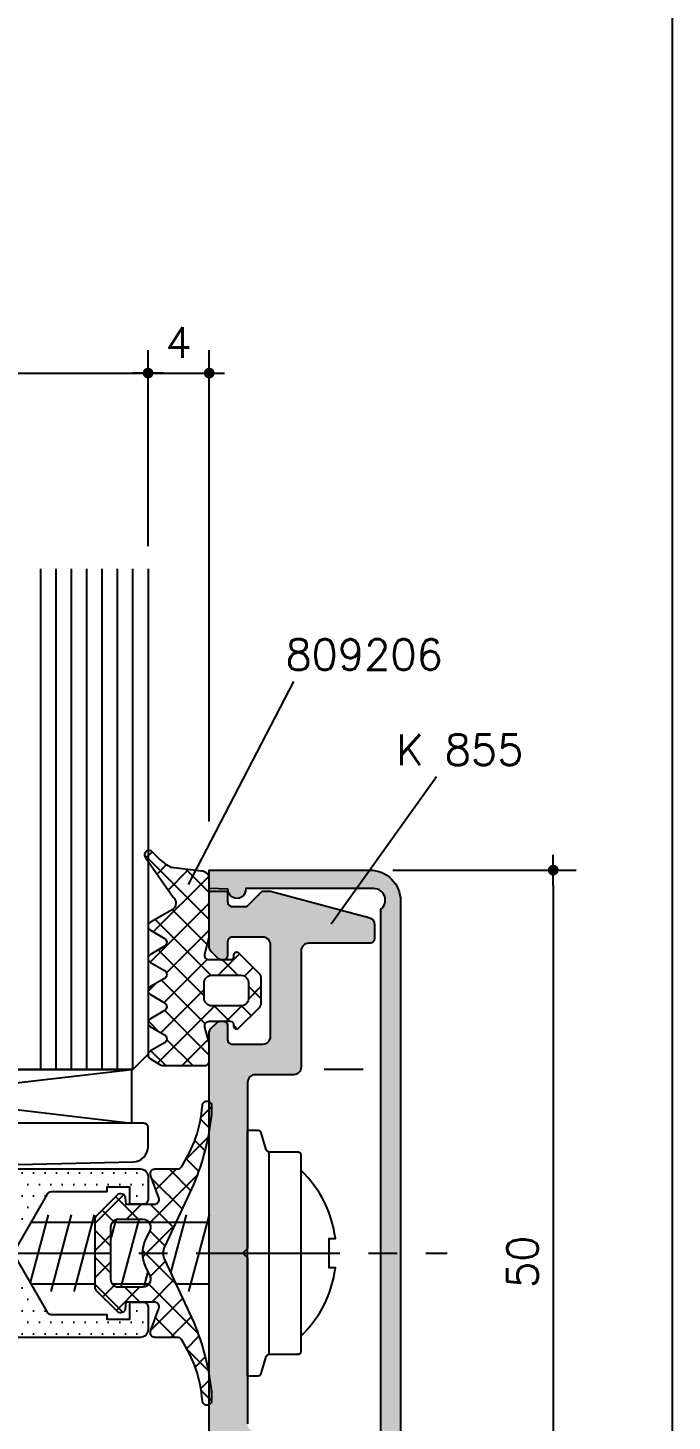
# Model space of a CAD drawing. Extents: x 0 to 4131, y -1600 to 527.
# Drawn here: x 627.9 to 670, y -262.5 to -171.5 of the extents above; entities that cross this region are included whole.
import ezdxf

# ---------------------------------------------------------------- set-up
doc = ezdxf.new("R2010")
doc.units = 0
doc.header["$LTSCALE"] = 7.5
doc.header["$MEASUREMENT"] = 0
doc.linetypes.add('CENTER', pattern=[2, 1.25, -0.25, 0.25, -0.25])
doc.layers.get('0').update_dxf_attribs({"linetype": 'CONTINUOUS'})
doc.layers.get('DEFPOINTS').update_dxf_attribs({"linetype": 'CONTINUOUS'})
for name, color, linetype in [('ASSI', 1, 'CENTER'), ('FILL', 8, 'CONTINUOUS'), ('FINE', 7, 'CONTINUOUS'), ('GOMMA', 3, 'CONTINUOUS'), ('GROSSA', 4, 'CONTINUOUS'), ('MARCHIO', 7, 'CONTINUOUS'), ('QUOTE', 254, 'CONTINUOUS'), ('TRATTEGGI', 140, 'CONTINUOUS'), ('VETRO', 6, 'CONTINUOUS'), ('VITERIA', 40, 'CONTINUOUS')]:
    doc.layers.add(name, color=color, linetype=linetype)
doc.styles.get("Standard").update_dxf_attribs({"font": 'romans.shx'})
doc.dimstyles.new('SCALA_1-1$0', dxfattribs={"dimtxt": 2, "dimasz": 1, "dimexe": 1.5, "dimexo": 1.5, "dimgap": 1, "dimtad": 3, "dimdsep": 46, "dimtxsty": 'Standard', "dimblk1": 'PUNTO', "dimblk2": 'PUNTO', "dimsah": 1, "dimcen": 0.09, "dimclrt": 2, "dimadec": 0, "dimazin": 0, "dimtfac": 0.7, "dimtmove": 0, "dimatfit": 3, "dimldrblk": 'PUNTO', "dimfxl": 1, "dimtolj": 2, "dimarcsym": 0})

# ---------------------------------------------------------------- blocks, each defined once
blk = doc.blocks.new('PUNTO')
blk.add_line((-1, 0), (1, 0))
at = {"const_width": 0.35}
blk.add_lwpolyline([(-0.1750000000000114, 0, 1), (0.1750000000000114, 0, 1)], format="xyb", close=True, dxfattribs=at)
blk = doc.blocks.new('*D170')
at = {"layer": 'DEFPOINTS', "color": 0, "transparency": 16777216}
for p in [(650.2602330264973, -226.4902678621833), (650.2612517432276, -276.5069217097529), (662.2325691271474, -276.5069217097529)]:
    blk.add_point(p, dxfattribs=at)
at = {"layer": 'QUOTE', "color": 0, "lineweight": -2, "transparency": 16777216}
for p, q in [((651.7602330264973, -226.4902678621833), (663.7325691271473, -226.4902678621833)), ((662.2325691271473, -227.4902678621833), (662.2325691271474, -275.5069217097529)), ((651.7612517432276, -276.5069217097529), (663.7325691271474, -276.5069217097529))]:
    blk.add_line(p, q, dxfattribs=at)
for p, rotation in [((662.2325691271473, -226.4902678621833), 90), ((662.2325691271474, -276.5069217097529), 270)]:
    blk.add_blockref('PUNTO', p, dxfattribs=dict(at, rotation=rotation))
at = {"layer": 'QUOTE', "color": 2, "transparency": 16777216, "insert": (660.2325691271471, -252.0566367977797), "char_height": 2, "attachment_point": 5, "rotation": 90}
blk.add_mtext('\\A2;50', dxfattribs=at)
blk = doc.blocks.new('*D171')
at = {"layer": 'DEFPOINTS', "color": 0, "transparency": 16777216}
for p in [(635.7631262821335, -194.0393257449249), (603.7631262821335, -206.8293148960066), (635.7631262821335, -206.8293148960066)]:
    blk.add_point(p, dxfattribs=at)
at = {"layer": 'QUOTE', "color": 0, "lineweight": -2, "transparency": 16777216}
for p, q in [((603.7631262821335, -205.3293148960066), (603.7631262821335, -192.5393257449249)), ((635.7631262821335, -205.3293148960066), (635.7631262821335, -192.5393257449249)), ((604.7631262821335, -194.0393257449249), (634.7631262821335, -194.0393257449249))]:
    blk.add_line(p, q, dxfattribs=at)
at = {"layer": 'QUOTE', "color": 0, "lineweight": -2, "transparency": 16777216, "rotation": 180}
blk.add_blockref('PUNTO', (603.7631262821335, -194.0393257449249), dxfattribs=at)
at = {"layer": 'QUOTE', "color": 0, "lineweight": -2, "transparency": 16777216}
blk.add_blockref('PUNTO', (635.7631262821335, -194.0393257449249), dxfattribs=at)
at = {"layer": 'QUOTE', "color": 2, "transparency": 16777216, "insert": (619.7631262821335, -192.0393257449249), "char_height": 2, "attachment_point": 5}
blk.add_mtext('\\A2;32', dxfattribs=at)
blk = doc.blocks.new('*D172')
at = {"layer": 'DEFPOINTS', "color": 0, "transparency": 16777216}
for p in [(639.7632348548981, -194.0393257449249), (635.7631262821335, -206.8293148960066), (639.7632348548981, -224.8123401041913)]:
    blk.add_point(p, dxfattribs=at)
at = {"layer": 'QUOTE', "color": 0, "lineweight": -2, "transparency": 16777216}
for p, q in [((635.7631262821335, -205.3293148960066), (635.7631262821335, -192.5393257449249)), ((639.7632348548981, -223.3123401041913), (639.7632348548981, -192.5393257449249)), ((636.7631262821335, -194.0393257449249), (638.7632348548981, -194.0393257449249))]:
    blk.add_line(p, q, dxfattribs=at)
at = {"layer": 'QUOTE', "color": 0, "lineweight": -2, "transparency": 16777216, "rotation": 180}
blk.add_blockref('PUNTO', (635.7631262821335, -194.0393257449249), dxfattribs=at)
at = {"layer": 'QUOTE', "color": 0, "lineweight": -2, "transparency": 16777216}
blk.add_blockref('PUNTO', (639.7632348548981, -194.0393257449249), dxfattribs=at)
at = {"layer": 'QUOTE', "color": 2, "transparency": 16777216, "insert": (637.7631805685157, -192.0393257449249), "char_height": 2, "attachment_point": 5}
blk.add_mtext('\\A2;4', dxfattribs=at)

msp = doc.modelspace()

# ---------------------------------------------------------------- hatches: boundary and pattern name
at = {"layer": 'FILL'}
h = msp.add_hatch(dxfattribs=at)
h.set_pattern_fill('ANSI37', color=137, scale=10, angle=90, style=0)
h.set_pattern_definition([(135, (513.7086534123027, -374.1378412796795), (-0.8838834764831844, -0.8838834764831843), []), (225, (513.7086534123027, -374.1378412796795), (0.8838834764831843, -0.8838834764831844), [])])
edge = h.paths.add_edge_path(flags=16)
edge.add_line((641.8316496180021, -235.3547774467812), (639.9300459061653, -235.3547774467807))
edge.add_arc((639.9300459061657, -234.8547774467809), 0.4999999999998295, 179.9999999999804, 269.99999999996743, ccw=False)
edge.add_line((639.4300459061658, -234.8547774467807), (639.4300459061653, -233.8547774467812))
edge.add_arc((639.9300459061653, -233.8547774467812), 0.5, 90, 180, ccw=False)
edge.add_line((639.9300459061653, -233.3547774467812), (641.8316496180021, -233.3547774467812))
edge.add_arc((641.831649618002, -233.8547774467811), 0.4999999999999289, -5.19166734161098, 89.99999999998698, ccw=False)
edge.add_line((642.3295984024974, -233.9000213195096), (642.3295984024978, -234.8095335740528))
edge.add_arc((641.8316496180023, -234.8547774467811), 0.5000000000000533, -90.0000000000228, 5.1916673415948935, ccw=False)
edge = h.paths.add_edge_path()
edge.add_line((639.7631262846778, -238.9547774467811), (639.7631262846778, -237.9033841876045))
edge.add_arc((638.9632039854469, -237.9032121967415), 0.7999223177208734, 359.9876808654765, 369.1696125971992)
edge.add_line((639.7529040325642, -237.775738474074), (639.4733485367908, -236.7324231603116))
edge.add_arc((639.7631262846776, -236.6547774467812), 0.2999999999999781, 89.99999999995657, 194.999999999945, ccw=False)
edge.add_line((639.7631262846778, -236.3547774467812), (641.1407141309717, -236.3547774467816))
edge.add_arc((641.1407141309713, -236.5547774467819), 0.200000000000216, 4.999999999925478, 89.99999999989421, ccw=False)
edge.add_line((641.3399530705899, -236.5373462982326), (641.3517519927234, -236.6722085953316))
edge.add_arc((641.5509909323418, -236.654777446782), 0.200000000000055, 185.0000000000238, 315.0000000000029)
edge.add_line((641.6924122885791, -236.7961988030193), (643.0166796752708, -235.4719314163272))
edge.add_arc((642.6631262846774, -235.118378025734), 0.5000000000000342, 315.0000000000103, 360.0000000000114)
edge.add_line((643.1631262846774, -235.1183780257339), (643.1631262846774, -233.5911768678285))
edge.add_arc((642.6631262846774, -233.5911768678284), 0.5000000000000568, 359.9999999999886, 404.9999999999873)
edge.add_line((643.0166796752708, -233.2376234772351), (641.6924122885791, -231.913356090543))
edge.add_arc((641.5509909323418, -232.0547774467803), 0.2000000000000398, 44.99999999999712, 174.9999999999762)
edge.add_line((641.3517519927234, -232.0373462982307), (641.3399530705899, -232.1722085953298))
edge.add_arc((641.1407141309713, -232.1547774467805), 0.2000000000002247, 270.00000000010584, 355.0000000000745, ccw=False)
edge.add_line((641.1407141309717, -232.3547774467807), (639.7631262846778, -232.3547774467812))
edge.add_arc((639.7631262846778, -232.054777446781), 0.3000000000001819, 165.0000000000148, 270.00000000001626, ccw=False)
edge.add_line((639.4733485367908, -231.9771317332503), (639.7631262846778, -230.8956664552344))
edge.add_line((639.7631262846778, -230.8956664552344), (639.7631262846778, -227.054777446781))
edge.add_arc((639.2631262846778, -227.054777446781), 0.5, 0, 90)
edge.add_line((639.2631262846778, -226.554777446781), (637.2825297238048, -226.3184756453989))
edge.add_arc((638.7249143471371, -223.5301426846837), 3.139311087075689, 225.3847465420472, 242.6477989781011, ccw=False)
edge.add_line((636.5200424804032, -225.7648270366049), (635.9622883221007, -225.2293324128073))
edge.add_arc((635.8355028435785, -225.5012247489183), 0.3000000000000118, 65.00000000000134, 230.0000000000041)
edge.add_line((635.6426665606725, -225.7310380818541), (637.4021702217722, -228.2570803379827))
edge.add_arc((637.082512183224, -228.641552363482), 0.4999999999999586, -60.0000001216913, 50.259160023022616, ccw=False)
edge.add_line((637.3325121823043, -229.0745650659051), (635.9131262823187, -229.8940478933265))
edge.add_arc((636.0631262812432, -230.1538555150827), 0.2999999999999545, 119.9999997628107, 239.9999998718458)
edge.add_line((635.913126280662, -230.4136631358825), (636.8321788440824, -230.9442783790301))
edge.add_arc((636.6821788436519, -231.204085999917), 0.3000000000001254, -60.00000023720821, 59.999999905060406, ccw=False)
edge.add_line((636.8321788425762, -231.4638936216735), (635.9131262835779, -231.9945088550331))
edge.add_arc((636.0631262821338, -232.2543164770023), 0.3000000000000898, 119.9999996815202, 239.9999999051014)
edge.add_line((635.9131262817034, -232.5141240978893), (636.8321788435608, -233.0447393460728))
edge.add_arc((636.6821788435609, -233.304546967208), 0.2999999999998809, -59.999999999998124, 59.99999999999818, ccw=False)
edge.add_line((636.8321788435608, -233.5643545883432), (635.9131262831868, -234.0949698247933))
edge.add_arc((636.0631262821337, -234.3547774465366), 0.2999999999999429, 119.9999997677574, 239.9999999051094)
edge.add_line((635.9131262817034, -234.6145850674235), (636.8321788435608, -235.1452003151554))
edge.add_arc((636.6821788435609, -235.4050079362906), 0.2999999999998809, -59.999999999998124, 59.99999999999818, ccw=False)
edge.add_line((636.8321788435608, -235.6648155574258), (635.9131262831868, -236.1954307938759))
edge.add_arc((636.0631262821335, -236.4552384156194), 0.2999999999999399, 119.9999997677076, 239.9999999050596)
edge.add_line((635.913126281703, -236.7150460365061), (636.8321788435608, -237.245661284238))
edge.add_arc((636.6821788435609, -237.5054689053732), 0.2999999999998809, -59.999999999998124, 59.99999999999818, ccw=False)
edge.add_line((636.8321788435608, -237.7652765265085), (635.9131262831868, -238.2958917675038))
edge.add_arc((636.0631262821335, -238.5556993892472), 0.2999999999999399, 119.9999997677076, 239.9999999050596)
edge.add_line((635.913126281703, -238.8155070101339), (636.6043497557973, -239.214585067668))
edge.add_arc((636.7543497562281, -238.9547774467808), 0.3000000000004407, 239.9999999050701, 270.0000000000109)
edge.add_line((636.7543497562281, -239.2547774467813), (639.4631262846776, -239.2547774467813))
edge.add_arc((639.4631262846776, -238.9547774467811), 0.3000000000001535, 269.9999999999946, 360.0000000000055)
h = msp.add_hatch(color=253, dxfattribs=at)
h.dxf.hatch_style = 1
edge = h.paths.add_edge_path()
edge.add_line((642.141551206176, -275.3101902944674), (650.5102330264971, -275.2985024302311))
edge.add_arc((650.5102330264942, -274.5485024302327), 0.74999999999838, 270.0000000002171, 413.1301023539071)
edge.add_line((650.9602330264959, -273.948502430236), (650.9602330265011, -229.0485024302303))
edge.add_arc((650.5102330264971, -228.4485024302336), 0.7499999999997385, 306.8698976462433, 450)
edge.add_line((650.5102330264971, -227.6985024302339), (642.1415449870655, -227.6933866580756))
edge.add_arc((641.5619521787332, -227.7570122996603), 0.5830746485120355, -182.06933845399783, 6.264642903003221, ccw=False)
edge.add_line((640.9792577763017, -227.7359581050125), (639.7631260300512, -227.6920162473318))
edge.add_line((639.7631260300512, -227.6920162473318), (639.7631260300512, -226.4928088178417))
edge.add_line((639.7631260300512, -226.4928088178417), (650.2597713231842, -226.4902679154756))
edge.add_arc((650.2602330264971, -228.4902678621831), 1.999999999999935, -7.958078640513122e-13, 90.01322682572749, ccw=False)
edge.add_line((652.2602330264971, -228.4902678621831), (652.2602330264971, -274.5069219691986))
edge.add_arc((650.260233026497, -274.5069219691986), 2.000000000000057, -89.9708159141536, 1.0231815394945443e-12, ccw=False)
edge.add_line((650.2612517432274, -276.5069217097528), (639.7631339151343, -276.5125287873805))
edge.add_line((639.7631339151343, -276.5125287873805), (639.7631339151343, -275.31332123428))
edge.add_line((639.7631339151343, -275.31332123428), (640.9792328020173, -275.268479195784))
edge.add_arc((641.5619114602916, -275.2469936906932), 0.5830746485120057, -6.222231991425986, 182.1117493655711, ccw=False)
h = msp.add_hatch(color=253, dxfattribs=at)
h.dxf.hatch_style = 1
edge = h.paths.add_edge_path()
edge.add_arc((642.7631260300515, -240.3485949156919), 0.5000000000000142, 90.00000000000325, 179.9999999999984)
edge.add_line((642.2631260300515, -240.3485949156919), (642.2631260300511, -251.198594915692))
edge.add_line((642.2631260300511, -251.198594915692), (641.9631260300511, -251.4985949156918))
edge.add_line((641.9631260300511, -251.4985949156918), (642.2631260300511, -251.798594915692))
edge.add_line((642.2631260300511, -251.798594915692), (642.2631260300508, -262.6485949156919))
edge.add_arc((642.7631260300508, -262.6485949156919), 0.5, 179.9999999999992, 270)
edge.add_line((642.7631260300508, -263.1485949156919), (645.2631260300517, -263.1485949156919))
edge.add_arc((645.2631260300517, -263.6485949156919), 0.5, 0, 90, ccw=False)
edge.add_line((645.7631260300517, -263.6485949156919), (645.7631260300516, -271.2485949156918))
edge.add_arc((646.2631260300516, -271.2485949156918), 0.5, 180, 270)
edge.add_line((646.2631260300516, -271.7485949156918), (650.2631260300516, -271.7485949156918))
edge.add_arc((650.2631260300515, -272.0485949156919), 0.3000000000000753, -2.029310053330846e-11, 89.99999999997829, ccw=False)
edge.add_line((650.5631260300515, -272.048594915692), (650.5631260300515, -273.0963423107665))
edge.add_arc((650.2631260300515, -273.0963423107665), 0.3000000000000114, -74.99999999999523, 8.185452315956354e-12, ccw=False)
edge.add_line((650.3407717435823, -273.3861200586533), (643.7631260300516, -275.1485949156919))
edge.add_line((643.7631260300516, -275.1485949156919), (643.207998763983, -275.1485949156919))
edge.add_line((643.207998763983, -275.1485949156919), (642.207998763983, -274.1485949156919))
edge.add_line((642.207998763983, -274.1485949156919), (641.2631260300515, -274.1485949156919))
edge.add_arc((641.2631260300516, -274.4485949156919), 0.300000000000054, 90.0000000000217, 180.0000000000244)
edge.add_line((640.9631260300515, -274.4485949156921), (640.9631260300515, -274.9985949156918))
edge.add_arc((640.8131260300514, -274.9985949156919), 0.1500000000000341, -89.99999999997829, 2.4385826691286638e-11, ccw=False)
edge.add_line((640.8131260300515, -275.1485949156919), (639.9131260300518, -275.1485949156919))
edge.add_arc((639.9131260300518, -274.9985949156918), 0.1500000000000483, 179.9999999999837, 269.9999999999783, ccw=False)
edge.add_line((639.7631260300518, -274.9985949156918), (639.7631260300517, -271.4728589844036))
edge.add_arc((640.0631260300518, -271.4728589844035), 0.3000000000000682, 135.0000000000096, 180.0000000000136, ccw=False)
edge.add_line((639.8509939956957, -271.2607269500476), (640.3752580644074, -270.7364628813358))
edge.add_arc((640.5873900987632, -270.9485949156918), 0.2999999999999441, 89.99999999997829, 134.9999999999712, ccw=False)
edge.add_line((640.5873900987633, -270.6485949156919), (640.6631260300514, -270.6485949156919))
edge.add_arc((640.6631260300514, -270.948594915692), 0.3000000000001108, -1.3585577107733116e-11, 89.9999999999946, ccw=False)
edge.add_line((640.9631260300515, -270.9485949156921), (640.9631260300515, -271.8485949156919))
edge.add_arc((641.2631260300515, -271.8485949156918), 0.3000000000000114, 180.0000000000109, 270.0000000000109)
edge.add_line((641.2631260300516, -272.1485949156919), (643.2631260300517, -272.1485949156919))
edge.add_arc((643.2631260300517, -271.6485949156919), 0.5, 270, 360)
edge.add_line((643.7631260300517, -271.6485949156919), (643.7631260300517, -265.6485949156919))
edge.add_arc((643.2631260300517, -265.6485949156919), 0.5, 0, 90)
edge.add_line((643.2631260300517, -265.1485949156919), (641.2631260300516, -265.1485949156919))
edge.add_arc((641.2631260300515, -265.4485949156918), 0.3000000000000114, 89.99999999998914, 179.9999999999891)
edge.add_line((640.9631260300515, -265.4485949156918), (640.9631260300515, -266.3485949156919))
edge.add_arc((640.6631260300516, -266.3485949156919), 0.2999999999999545, -90, 0, ccw=False)
edge.add_line((640.6631260300516, -266.6485949156919), (640.4873900987636, -266.6485949156919))
edge.add_arc((640.4873900987634, -266.3485949156918), 0.3000000000000114, 225.0000000000346, 270.00000000003797, ccw=False)
edge.add_line((640.2752580644076, -266.560726950048), (639.8509939956946, -266.136462881335))
edge.add_arc((640.063126030051, -265.924330846979), 0.300000000000321, 179.9999999999417, 224.9999999999395, ccw=False)
edge.add_line((639.7631260300507, -265.9243308469787), (639.7631260300517, -237.072858984404))
edge.add_arc((640.0631260300518, -237.0728589844039), 0.3000000000001251, 135.0000000000134, 180.0000000000081, ccw=False)
edge.add_line((639.8509939956957, -236.8607269500479), (640.2752580644076, -236.436462881336))
edge.add_arc((640.4873900987634, -236.6485949156922), 0.3000000000000446, 89.99999999996197, 134.9999999999597, ccw=False)
edge.add_line((640.4873900987636, -236.3485949156921), (640.6631260300516, -236.3485949156921))
edge.add_arc((640.6631260300517, -236.648594915692), 0.2999999999998408, 2.1714186004828662e-11, 90.00000000002171, ccw=False)
edge.add_line((640.9631260300515, -236.6485949156919), (640.9631260300515, -237.548594915692))
edge.add_arc((641.2631260300515, -237.5485949156919), 0.3000000000000114, 180.0000000000109, 270.0000000000109)
edge.add_line((641.2631260300516, -237.8485949156919), (643.2631260300517, -237.8485949156919))
edge.add_arc((643.2631260300517, -237.3485949156919), 0.5, 270, 360)
edge.add_line((643.7631260300517, -237.3485949156919), (643.7631260300517, -231.3609599778696))
edge.add_arc((643.2631260300517, -231.3609599778696), 0.5, 0, 90)
edge.add_line((643.2631260300517, -230.8609599778696), (641.2631260300516, -230.8609599778696))
edge.add_arc((641.2631260300515, -231.1609599778696), 0.3000000000000114, 89.99999999998914, 179.9999999999891)
edge.add_line((640.9631260300515, -231.1609599778695), (640.9631260300515, -232.0609599778696))
edge.add_arc((640.6631260300514, -232.0609599778696), 0.2999999999999829, 269.99999999998374, 359.99999999999187, ccw=False)
edge.add_line((640.6631260300514, -232.3609599778696), (640.5873900987633, -232.3609599778696))
edge.add_arc((640.5873900987634, -232.0609599778695), 0.3000000000000682, 224.999999999977, 269.99999999996743, ccw=False)
edge.add_line((640.3752580644074, -232.2730920122254), (639.8509939956957, -231.7488279435139))
edge.add_arc((640.0631260300518, -231.5366959091579), 0.3000000000000647, 179.9999999999864, 224.9999999999904, ccw=False)
edge.add_line((639.7631260300517, -231.5366959091578), (639.7631260300518, -228.0109599778696))
edge.add_arc((639.9131260300518, -228.0109599778696), 0.1500000000000341, 90.00000000002171, 180.0000000000217, ccw=False)
edge.add_line((639.9131260300518, -227.8609599778696), (640.8131260300515, -227.8609599778696))
edge.add_arc((640.8131260300515, -228.0109599778694), 0.1499999999999062, 1.63140612130519e-11, 90.00000000003263, ccw=False)
edge.add_line((640.9631260300515, -228.0109599778694), (640.9631260300515, -228.5609599778696))
edge.add_arc((641.2631260300515, -228.5609599778696), 0.2999999999999545, 180, 270)
edge.add_line((641.2631260300515, -228.8609599778696), (642.207998763983, -228.8609599778696))
edge.add_line((642.207998763983, -228.8609599778696), (643.207998763983, -227.8609599778696))
edge.add_line((643.207998763983, -227.8609599778696), (643.7631260300516, -227.8609599778696))
edge.add_line((643.7631260300516, -227.8609599778696), (650.1925355526029, -229.5837150672461))
edge.add_arc((650.0631260300515, -230.0666779803906), 0.4999999999999677, -6.480149750132114e-12, 74.99999999999437, ccw=False)
edge.add_line((650.5631260300515, -230.0666779803906), (650.5631260300515, -230.9609599778697))
edge.add_arc((650.2631260300517, -230.9609599778695), 0.2999999999998408, 269.9999999999783, 359.99999999997556, ccw=False)
edge.add_line((650.2631260300516, -231.2609599778694), (646.2631260300516, -231.2609599778696))
edge.add_arc((646.2631260300516, -231.7609599778696), 0.5, 90, 180)
edge.add_line((645.7631260300516, -231.7609599778696), (645.7631260300517, -239.3485949156919))
edge.add_arc((645.2631260300517, -239.3485949156919), 0.5, -90, 0, ccw=False)
edge.add_line((645.2631260300517, -239.8485949156919), (642.7631260300515, -239.8485949156919))
h = msp.add_hatch(dxfattribs=at)
h.set_pattern_fill('ANSI37', color=137, scale=10, angle=-1.272221872585407e-14, style=0)
h.set_pattern_definition([(44.99999999999999, (547.2277211093051, -446.0013385770857), (-0.8838834764831841, 0.8838834764831847), []), (135, (547.2277211093051, -446.0013385770857), (-0.8838834764831847, -0.8838834764831841), [])])
h.paths.add_polyline_path([(636.8335985126178, -251.9212131775469, -0.1094964375684357), (636.7399063031694, -251.4986793991689), (635.4088929269838, -251.4986782436931, 0.109507270340635), (635.5962773510696, -252.3438314358496), (635.8963250414605, -252.987285784877, -0.5486187865863038), (635.4431711479159, -253.6985949156912), (633.8131262821349, -253.6985949156912, -0.4142135623730951), (633.3131262821349, -253.1985949156912), (633.3131262821349, -251.4986764243218), (632.3131262821349, -251.4986755562045), (632.3131262821348, -253.7347363323627, 0.1989123673796507), (632.400994247779, -253.9468683667187), (633.7648528311055, -255.3107269500454, 0.6370702608075265), (634.275843274889, -255.1247416385137), (634.3131262821347, -254.6985949156913), (636.1933690169019, -254.6985949156913, -0.5205670505517463), (636.4752768031376, -255.1012009586883), (635.9312184958992, -256.5959888726926, 0.5205670505517453), (636.2131262821349, -256.9985949156903), (637.6876355835703, -256.9985949156902, -0.2520479563346839), (637.9380510484658, -257.1333917227997, -0.1266187999681744), (639.3131262821349, -261.1312407128817, 1), (639.913126282135, -261.1312407128815), (639.9021797973558, -260.5451778749873, 0.07278232508629032), (638.7491075777926, -256.0290356227478)])
h.paths.add_polyline_path([(638.7491075777926, -246.9681542086339, 0.07278232508629034), (639.9021797973558, -242.4520119563943), (639.913126282135, -241.8659491185001, 1), (639.3131262821349, -241.8659491185, -0.1266187999681727), (637.9380510484658, -245.8637981085819, -0.2520479563346837), (637.6876355835703, -245.9985949156914), (636.2131262821349, -245.9985949156913, 0.5205670505517456), (635.9312184958992, -246.401200958689), (636.4752768031376, -247.8959888726934, -0.5205670505517354), (636.1933690169019, -248.2985949156911), (634.3131262821348, -248.2985949156912), (634.2758432748891, -247.8724481928668, 0.6370702608075615), (633.7648528311055, -247.6864628813352), (632.400994247779, -249.0503214646618, 0.1989123673796682), (632.3131262821349, -249.2624534990177), (632.3131262821349, -251.4986755562045), (633.3131262821349, -251.4986764243218), (633.3131262821349, -249.7985949156912, -0.4142135623730951), (633.8131262821349, -249.2985949156912), (635.4431711455078, -249.2985949156911, -0.548618786666145), (635.8963250390004, -250.0099040466164), (635.596277351294, -250.6533583888553, 0.1095283530542909), (635.4088929269838, -251.4986782436931), (636.7399063031694, -251.4986793991689, -0.1095391859613458), (636.8335985126178, -251.0759766538347)])
h = msp.add_hatch(dxfattribs=at)
h.set_pattern_fill('DOTS', color=2, scale=12)
h.set_pattern_definition([(0, (462.1628187875442, -320.5056679362697), (0.375, 0.75), [0, -0.75])])
h.paths.add_polyline_path([(633.0631262821348, -255.4985949156907), (629.4327415244054, -255.4985949156909, -0.2679491924311307), (629.1729339032702, -255.3485949156909), (626.9501353668903, -251.4985949156913), (625.819627522364, -251.4985949156913, 0.1766166526065857), (625.9975074227272, -252.5107269500473), (627.4408830957012, -255.0107269500473, -0.5773502691896263), (627.007870393809, -255.7607269500473), (623.4327415244055, -255.7607269500473, -0.2679491924311228), (623.1729339032702, -255.6107269500473), (620.9501353668901, -251.7607269500472), (621.1014773674887, -251.4985949156913), (619.796545528404, -251.4985949156913, 0.1316524975873009), (619.9975074227273, -252.2485949156907), (621.4408830957012, -254.7485949156908, -0.5773502691896151), (621.007870393809, -255.4985949156907), (616.5631262821349, -255.4985949156907, -0.4142135623730949), (616.263126282135, -255.1985949156907), (616.263126282135, -254.4985949156907, 0.4142135623731221), (615.2631262821349, -253.4985949156907), (612.8004772719953, -253.498594915691), (611.3004772719953, -253.498594915691), (612.8887554988607, -255.3914311985969, 0.6068148963146182), (613.4083465796831, -255.2762406292217), (613.5631262821349, -254.6985949156909), (614.4631262821349, -254.6985949156909, -0.4142135623730755), (614.7631262821349, -254.9985949156908), (614.763126282135, -256.6985949156908, 0.4142135623730739), (615.0631262821349, -256.9985949156908), (635.2631262821347, -256.9985949156909, 0.4142135623730969), (635.7631262821347, -256.4985949156909), (635.7631262821347, -254.9985949156908, 0.4142135623730946), (635.4631262821348, -254.6985949156909), (634.5631262821348, -254.6985949156909), (634.5631262821348, -255.7985949156909), (633.0631262821348, -255.7985949156909)])
h.paths.add_polyline_path([(629.1729339032701, -247.6485949156909, -0.2679491924311284), (629.4327415244053, -247.4985949156909), (633.0631262821348, -247.4985949156909), (633.0631262821348, -247.1985949156908), (634.5631262821348, -247.1985949156908), (634.5631262821348, -248.2985949156908), (635.4631262821347, -248.2985949156908, 0.4142135623730945), (635.7631262821347, -247.9985949156908), (635.7631262821347, -246.4985949156908, 0.4142135623730946), (635.2631262821347, -245.9985949156909), (615.0631262821349, -245.9985949156907, 0.4142135623730777), (614.763126282135, -246.2985949156907), (614.7631262821349, -247.9985949156908, -0.4142135623730762), (614.4631262821348, -248.2985949156908), (613.5631262821349, -248.2985949156908), (613.4083465796831, -247.72094920216, 0.6068148963146162), (612.8887554988607, -247.6057586327848), (611.3004772719947, -249.4985949156913), (615.263126282135, -249.4985949156907, 0.4142135623730951), (616.263126282135, -248.4985949156908), (616.263126282135, -247.7985949156908, -0.4142135623730951), (616.563126282135, -247.4985949156907), (621.007870393809, -247.4985949156907, -0.5773502691896094), (621.4408830957012, -248.2485949156907), (619.9975074227272, -250.7485949156909, 0.1316524975874694), (619.796545528404, -251.4985949156913), (621.1014773674887, -251.4985949156913), (623.17293390327, -247.9107269500474, -0.2679491924311252), (623.4327415244054, -247.7607269500473), (627.007870393809, -247.7607269500473, -0.577350269189627), (627.4408830957012, -248.5107269500473), (625.9975074227272, -251.0107269500473, 0.08720559691567695), (625.819627522364, -251.4985949156913), (626.9501353668898, -251.4985949156913)])

# ---------------------------------------------------------------- linework, layer by layer
at = {"layer": 'ASSI'}
msp.add_line((563.9135304387701, -251.4985949156913), (655.2968877682933, -251.4985949156913), dxfattribs=at)
at = {"layer": 'FINE'}
for p, q in [((604.6794759622337, -239.4985949156918), (634.6794759622337, -243.0038872966395)), ((604.6794759622337, -243.0038872966395), (634.6794759622337, -239.4985949156918))]:
    msp.add_line(p, q, dxfattribs=at)
msp.add_lwpolyline([(601.0029573632717, -243.0038872966395), (601.0029573632717, -243.0038872966395, -0.3394542588633759), (600.713179615385, -242.7815330101703), (600.1222940437378, -240.5763180353235, 0.3394676889014783), (599.8325018450279, -240.3539637492023), (599.1627114220773, -240.3539960126121, -0.414213562373109), (598.8626969716022, -240.0540104637835), (598.8626295344271, -238.6540104654076, 0.4142135623731089), (598.562615083952, -238.3540249165792), (597.5626150851122, -238.3540730859898, 0.4142135623730951), (597.0626391703977, -238.8540971701151), (597.0627973841715, -242.285773221965, 0.1095183342453251), (597.0909111552389, -242.4125579660529), (598.2273150816713, -244.8492775986254, 0.2914734195860883), (600.039986277918, -246.0039537611803), (615.0627973841715, -245.9932360702027), (634.7965189147205, -245.5347914264524, 0.4044874037899032), (635.7631559406941, -244.5352999559776), (635.7630966235758, -243.3038728458163, 0.4141994539497039), (635.4630966239238, -243.0038872966395), (602.3092990720414, -243.0038872966395)], format="xyb", dxfattribs=at)
msp.add_lwpolyline([(604.6794759622337, -239.4985949156918), (634.6794759622337, -239.4985949156918), (634.6794759622337, -243.0038872966395), (604.6794759622337, -243.0038872966395)], close=True, dxfattribs=at)
at = {"layer": 'GOMMA'}
for points in [[(639.7631262846778, -238.9547774467811), (639.7631262846778, -237.9033841876045, 0.04008518434644911), (639.7529040325642, -237.775738474074), (639.4733485367908, -236.7324231603116, -0.4931454260312356), (639.7631262846778, -236.3547774467812), (641.1407141309717, -236.3547774467816, -0.3888787318528493), (641.3399530705899, -236.5373462982326), (641.3517519927234, -236.6722085953316, 0.6370702608073786), (641.6924122885791, -236.7961988030193), (643.0166796752708, -235.4719314163272, 0.1989123673796624), (643.1631262846774, -235.1183780257339), (643.1631262846774, -233.5911768678285, 0.1989123673796531), (643.0166796752708, -233.2376234772351), (641.6924122885791, -231.913356090543, 0.637070260807382), (641.3517519927234, -232.0373462982307), (641.3399530705899, -232.1722085953298, -0.3888787318528493), (641.1407141309717, -232.3547774467807), (639.7631262846778, -232.3547774467812, -0.4931454260312984), (639.4733485367908, -231.9771317332503), (639.7631262846778, -230.8956664552344), (639.7631262846778, -227.054777446781, 0.414213562373095), (639.2631262846778, -226.554777446781), (637.2825297238048, -226.3184756453989, -0.07546705698885331), (636.5200424804032, -225.7648270366049), (635.9622883221007, -225.2293324128073, 0.8769764629927514), (635.6426665606725, -225.7310380818541), (637.4021702217722, -228.2570803379827, -0.5220051325606435), (637.3325121823043, -229.0745650659051), (635.9131262823187, -229.8940478933265, 0.5773502698239583), (635.913126280662, -230.4136631358825), (636.8321788440824, -230.9442783790301, -0.5773502700173055), (636.8321788425762, -231.4638936216735), (635.9131262835779, -231.9945088550331, 0.5773502704903818), (635.9131262817034, -232.5141240978893), (636.8321788435608, -233.0447393460728, -0.5773502691896144), (636.8321788435608, -233.5643545883432), (635.9131262831868, -234.0949698247933, 0.5773502699886969), (635.9131262817034, -234.6145850674235), (636.8321788435608, -235.1452003151554, -0.5773502691896144), (636.8321788435608, -235.6648155574258), (635.9131262831868, -236.1954307938759, 0.5773502699886969), (635.913126281703, -236.7150460365061), (636.8321788435608, -237.245661284238, -0.5773502691896142), (636.8321788435608, -237.7652765265085), (635.9131262831868, -238.2958917675038, 0.5773502699886992), (635.913126281703, -238.8155070101339), (636.6043497557973, -239.214585067668, 0.1316524980088336), (636.7543497562281, -239.2547774467813), (639.4631262846776, -239.2547774467813, 0.4142135623731505)], [(641.8316496180021, -235.3547774467812), (639.9300459061653, -235.3547774467807, -0.4142135623730284), (639.4300459061658, -234.8547774467807), (639.4300459061653, -233.8547774467812, -0.414213562373095), (639.9300459061653, -233.3547774467812), (641.8316496180021, -233.3547774467812, -0.4410091218320472), (642.3295984024974, -233.9000213195096), (642.3295984024978, -234.8095335740528, -0.4410091218321642)], [(633.7648528311055, -255.3107269500454), (632.400994247779, -253.9468683667187, -0.1989123673796507), (632.3131262821348, -253.7347363323627), (632.3131262821349, -249.2624534990177, -0.1989123673796683), (632.400994247779, -249.0503214646618), (633.7648528311055, -247.6864628813352, -0.6370702608075616), (634.2758432748891, -247.8724481928668), (634.3131262821348, -248.2985949156912), (636.1933690169019, -248.2985949156911, 0.5205670505517355), (636.4752768031376, -247.8959888726934), (635.9312184958992, -246.401200958689, -0.5205670505517456), (636.2131262821349, -245.9985949156913), (637.6876355835703, -245.9985949156914, 0.2520479563345927), (637.9380510484658, -245.863798108582, 0.1266187999681765), (639.3131262821349, -241.8659491185, -1.018852424006741), (639.9129170344061, -241.8771520133362), (639.9021797973558, -242.4520119563943, -0.07278232508629034), (638.7491075777926, -246.9681542086339), (636.8335985126178, -251.0759766538347, 0.2216946627097222), (636.8335985126178, -251.9212131775469), (638.7491075777926, -256.0290356227478, -0.0727823250862903), (639.9021797973558, -260.5451778749873), (639.9129170344061, -261.1200378180454, -1.018852424006741), (639.3131262821349, -261.1312407128817, 0.1266187999681766), (637.9380510484658, -257.1333917227996, 0.2520479563345928), (637.6876355835703, -256.9985949156902), (636.2131262821349, -256.9985949156903, -0.5205670505517455), (635.9312184958992, -256.5959888726926), (636.4752768031376, -255.1012009586883, 0.5205670505517461), (636.1933690169019, -254.6985949156913), (634.3131262821347, -254.6985949156913), (634.275843274889, -255.1247416385137, -0.637070260807526)], [(635.4431711455078, -249.2985949156911), (633.8131262821349, -249.2985949156912, 0.414213562373095), (633.3131262821349, -249.7985949156912), (633.3131262821349, -253.1985949156912, 0.414213562373095), (633.8131262821349, -253.6985949156912), (635.4431711479159, -253.6985949156912, 0.5486187865863038), (635.8963250414605, -252.987285784877), (635.5962773510696, -252.3438314358496, -0.2216946626474931), (635.596277351294, -250.6533583888553), (635.8963250390004, -250.0099040466164, 0.5486187866661448)]]:
    msp.add_lwpolyline(points, format="xyb", close=True, dxfattribs=at)
msp.add_lwpolyline([(615.0631262821349, -245.9985949156907), (635.2631262821349, -245.9985949156909, -0.4142135623731101), (635.7631262821347, -246.4985949156909), (635.7631262821347, -247.9985949156907, -0.4142135623731257), (635.4631262821348, -248.2985949156908), (634.5631262821348, -248.2985949156908), (634.5631262821348, -247.1985949156908), (633.0631262821348, -247.1985949156908), (633.0631262821348, -247.4985949156909), (629.4327415244054, -247.4985949156909, 0.2679491924311304), (629.1729339032701, -247.6485949156908), (626.9501353668901, -251.4985949156909), (629.1729339032702, -255.3485949156909, 0.2679491924311305), (629.4327415244055, -255.4985949156909), (633.0631262821348, -255.4985949156907), (633.0631262821348, -255.7985949156909), (634.5631262821348, -255.7985949156909), (634.5631262821348, -254.6985949156909), (635.4631262821348, -254.6985949156909, -0.4142135623731257), (635.7631262821347, -254.9985949156909), (635.7631262821347, -256.4985949156909, -0.4142135623731101), (635.2631262821349, -256.9985949156909), (615.0631262821349, -256.9985949156908, -0.4142135623730951)], format="xyb", dxfattribs=at)
at = {"layer": 'GROSSA'}
msp.add_lwpolyline([(642.141551206176, -275.3101902944674), (650.5102330264971, -275.2985024302311, 0.7207592200530415), (650.9602330264959, -273.948502430236), (650.9602330265011, -229.0485024302303, 0.7207592200534798), (650.5102330264971, -227.6985024302339), (642.1415449870655, -227.6933866580756, -1.075506706590505), (640.9792577763017, -227.7359581050125), (639.7631260300512, -227.6920162473318), (639.7631260300512, -226.4928088178417), (650.2597713231842, -226.4902679154756, -0.4142811788749139), (652.2602330264971, -228.4902678621831), (652.2602330264971, -274.5069219691986, -0.4140643826233402), (650.2612517432274, -276.5069217097528), (639.7631339151343, -276.5125287873805), (639.7631339151343, -275.31332123428), (640.9792328020173, -275.268479195784, -1.07550670659048)], format="xyb", close=True, dxfattribs=at)
msp.add_lwpolyline([(639.7631260300507, -265.9243308469787), (639.7631260300517, -237.072858984404, -0.1989123673796421), (639.8509939956957, -236.8607269500479), (640.2752580644076, -236.436462881336, -0.1989123673796492), (640.4873900987636, -236.3485949156921), (640.6631260300516, -236.3485949156921, -0.4142135623731088), (640.9631260300515, -236.6485949156919), (640.9631260300515, -237.548594915692, 0.414213562373095), (641.2631260300516, -237.8485949156919), (643.2631260300517, -237.8485949156919, 0.414213562373095), (643.7631260300517, -237.3485949156919), (643.7631260300517, -231.3609599778696, 0.414213562373095), (643.2631260300517, -230.8609599778696), (641.2631260300516, -230.8609599778696, 0.414213562373095), (640.9631260300515, -231.1609599778695), (640.9631260300515, -232.0609599778696, -0.4142135623731283), (640.6631260300514, -232.3609599778696), (640.5873900987633, -232.3609599778696, -0.198912367379612), (640.3752580644074, -232.2730920122254), (639.8509939956957, -231.7488279435139, -0.1989123673796789), (639.7631260300517, -231.5366959091578), (639.7631260300518, -228.0109599778696, -0.4142135623730674), (639.9131260300518, -227.8609599778696), (640.8131260300515, -227.8609599778696, -0.4142135623731507), (640.9631260300515, -228.0109599778694), (640.9631260300515, -228.5609599778696, 0.414213562373095), (641.2631260300515, -228.8609599778696), (642.207998763983, -228.8609599778696), (643.207998763983, -227.8609599778696), (643.7631260300516, -227.8609599778696), (650.1925355526029, -229.5837150672461, -0.3394542588633856), (650.5631260300515, -230.0666779803906), (650.5631260300515, -230.9609599778697, -0.4142135623730811), (650.2631260300516, -231.2609599778694), (646.2631260300516, -231.2609599778696, 0.414213562373095), (645.7631260300516, -231.7609599778696), (645.7631260300517, -239.3485949156919, -0.414213562373095), (645.2631260300517, -239.8485949156919), (642.7631260300515, -239.8485949156919, 0.4142135623730784), (642.2631260300515, -240.3485949156919), (642.2631260300511, -251.198594915692), (641.9631260300511, -251.4985949156918), (642.2631260300511, -251.798594915692), (642.2631260300508, -262.6485949156919, 0.4142135623731075)], format="xyb", dxfattribs=at)
at = {"layer": 'MARCHIO'}
msp.add_lwpolyline([(459.9999999999999, -320), (459.9999999999999, -23), (670, -23), (670, -320)], close=True, dxfattribs=at)
at = {"layer": 'QUOTE'}
for p, q in [((638.410309051621, -227.4187432482224), (645.2894775233074, -214.166067979932)), ((647.7282812866288, -229.9966766414825), (654.6074497583152, -220.3732633552249)), ((649.8105874166774, -239.4985949156917), (647.2695630531671, -239.4985949156917))]:
    msp.add_line(p, q, dxfattribs=at)
at = {"layer": 'TRATTEGGI'}
for p, q in [((628.7631262821335, -239.4985949156918), (628.7631262821335, -206.8293148960066)), ((629.7631262821335, -239.4985949156918), (629.7631262821335, -206.8293148960066)), ((630.7631262821335, -239.4985949156918), (630.7631262821335, -206.8293148960066)), ((631.7631262821335, -239.4985949156918), (631.7631262821335, -206.8293148960066)), ((632.7631262821335, -239.4985949156918), (632.7631262821335, -206.8293148960066)), ((633.7631262821335, -239.4985949156918), (633.7631262821335, -206.8293148960066)), ((634.7631262821335, -239.4985949156918), (634.7631262821335, -206.8293148960066))]:
    msp.add_line(p, q, dxfattribs=at)
at = {"layer": 'VETRO'}
msp.add_lwpolyline([(635.7631262821335, -206.8293148960066), (635.7631262821335, -238.4985949156918), (634.7631262821335, -239.4985949156918), (604.7631262821335, -239.4985949156918), (603.7631262821335, -238.4985949156918), (603.7631262821335, -206.8293148960066)], dxfattribs=at)
at = {"layer": 'VITERIA'}
for p, q in [((642.2631260300507, -259.4985949156913), (642.2631260300509, -243.4985949156913)), ((643.6774460738648, -258.0985949156913), (643.6774460738648, -244.8985949156914)), ((629.2452850107131, -248.9985949156913), (628.0602199716342, -253.4213178518076)), ((630.7452850107131, -248.9985949156913), (629.4055390485576, -253.9985949156913)), ((632.2452850107131, -248.9985949156913), (630.9055390485576, -253.9985949156913)), ((638.2452850107131, -248.9985949156913), (637.2327892603698, -252.77728049842)), ((639.7452850107131, -248.9985949156913), (638.4055390485576, -253.9985949156913)), ((633.658316840483, -249.3231645456311), (633.3131262821349, -250.6114332476794)), ((635.1649002529838, -249.2985949156911), (633.9859238062869, -253.6985949156912)), ((635.7567315637704, -252.6879266056792), (635.4864260777763, -253.6967204129735)), ((632.4155097251443, -253.9613838440839), (632.4055390485576, -253.9985949156913))]:
    msp.add_line(p, q, dxfattribs=at)
for points in [[(642.2631260300507, -259.4985949156913), (642.9587634887741, -259.4985949156915, 0.3309619514747993), (643.1502780780143, -259.356233115769), (643.4859314846246, -258.2409567156137, -0.3309619514747942), (643.6774460738648, -258.0985949156913), (645.5631260300506, -258.0985949156914, 0.414213562373095), (645.7631260300504, -257.8985949156913), (645.7631260300504, -251.4985949156914), (645.7631260300504, -245.0985949156913, 0.414213562373095), (645.5631260300506, -244.8985949156913), (643.6774460738648, -244.8985949156913, -0.3309619514747942), (643.4859314846246, -244.7562331157689), (643.1502780780143, -243.6409567156136, 0.3309619514747993), (642.9587634887741, -243.4985949156913), (642.2631260300509, -243.4985949156913)], [(645.7631260300506, -256.8985949156914, 0.1708492709052984), (648.0014302636841, -252.4579118161976), (647.5841802420405, -252.4579118161976), (647.5841802420405, -250.5392780151851), (648.001430263684, -250.5392780151851, 0.170849270905298), (645.7631260300506, -246.0985949156914, 0.170849270905298)]]:
    msp.add_lwpolyline(points, format="xyb", dxfattribs=at)
for points in [[(632.3131262821349, -249.4985949156916), (628.1048359052689, -249.4985949156915)], [(639.7631260300512, -249.4985949156918), (633.4131262821346, -249.4985949156916)], [(639.7631260300511, -249.4985949156913), (633.7034702389308, -249.4985949156913)], [(628.1048359052697, -253.4985949156915), (632.3131262821348, -253.4985949156916)], [(633.4131262821353, -253.4985949156916), (635.8431711479155, -253.4985949156917)], [(637.5691436971931, -253.4985949156917), (639.7631260300511, -253.4985949156918)]]:
    msp.add_lwpolyline(points, dxfattribs=at)
for p in [(645.5631260300506, -244.8985949156914), (645.5631260300506, -258.0985949156913)]:
    msp.add_point(p, dxfattribs=at)

# ---------------------------------------------------------------- texts
at = {"layer": 'QUOTE', "color": 2}
for s, p in [('809206', (644.7371397926602, -213.4218505474629)), ('K 855', (651.9720059499941, -219.6290459227558))]:
    msp.add_text(s, height=2, dxfattribs=at).set_placement(p)

# ---------------------------------------------------------------- dimensions: what is measured, and where the dimension line sits
at = {"layer": 'QUOTE'}
for base, p1, p2, picture, middle in [((635.7631262821335, -194.0393257449249), (603.7631262821335, -206.8293148960066), (635.7631262821335, -206.8293148960066), '*D171', (619.7631262821335, -192.0393257449249)), ((639.7632348548981, -194.0393257449249), (635.7631262821335, -206.8293148960066), (639.7632348548981, -224.8123401041913), '*D172', (637.7631805685157, -192.0393257449249))]:
    dim = msp.add_linear_dim(base=base, p1=p1, p2=p2, dimstyle='SCALA_1-1$0', dxfattribs=at)
    dim.commit()
    dim.dimension.update_dxf_attribs({"geometry": picture, "text_midpoint": middle})
dim = msp.add_linear_dim(base=(662.2325691271474, -276.5069217097529), p1=(650.2602330264971, -226.4902678621831), p2=(650.2612517432274, -276.5069217097528), angle=90, dimstyle='SCALA_1-1$0', override={"dimdec": 1}, dxfattribs=at)
dim.commit()
dim.dimension.update_dxf_attribs({"geometry": '*D170', "text_midpoint": (662.2325691271471, -252.0566367977797), "dimtype": 160})

doc.saveas('drawing.dxf')
